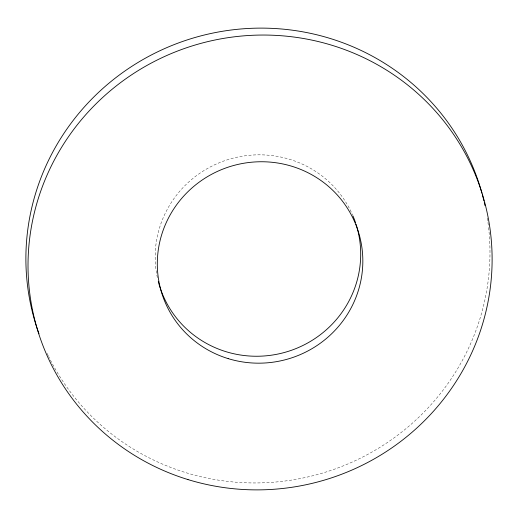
<?xml version="1.0" encoding="UTF-8"?>
<svg xmlns="http://www.w3.org/2000/svg" width="518" height="518" viewBox="0 0 518 518"><rect width="100%" height="100%" fill="white"/><g stroke="black" fill="none" stroke-linecap="round" stroke-linejoin="round"><path stroke-width="0.39" stroke-dasharray="2.59 1.94" d="M487.315 218.072A232.53 226.929 -17.1 0 1 488.403 225.958M488.591 227.538A232.53 226.929 -17.1 0 1 321.62 473.348A232.53 226.929 -17.1 0 1 48.614 356.501M48.265 355.788A232.53 226.929 -17.1 0 1 46.555 352.188M157.381 277.674A102.978 100.498 -17.1 0 1 227.247 159.842A102.978 100.498 -17.1 0 1 352.648 215.184"/><path stroke-width="0.78" d="M482.362 194.729A232.53 226.929 -17.1 0 1 483.929 200.9M484.298 202.447A232.53 226.929 -17.1 0 1 484.99 205.555M38.986 333.799A232.53 226.929 -17.1 0 1 189.18 39.271A232.53 226.929 -17.1 0 1 481.947 193.188M358.488 233.404A102.978 100.498 -17.1 0 1 281.119 353.334A102.978 100.498 -17.1 0 1 158.294 281.527M352.959 215.915A102.978 100.498 -17.1 0 1 355.523 222.656M356.021 224.177A102.978 100.498 -17.1 0 1 358.32 232.634M188.015 479.59A232.53 226.929 -17.1 0 0 487.121 212.477A232.53 226.929 -17.1 0 0 105.063 95.318A232.53 226.929 -17.1 0 0 188.015 479.59M228.16 358.618A102.978 100.498 -17.1 0 0 360.619 240.326A102.978 100.498 -17.1 0 0 191.42 188.442A102.978 100.498 -17.1 0 0 228.16 358.618"/></g></svg>
